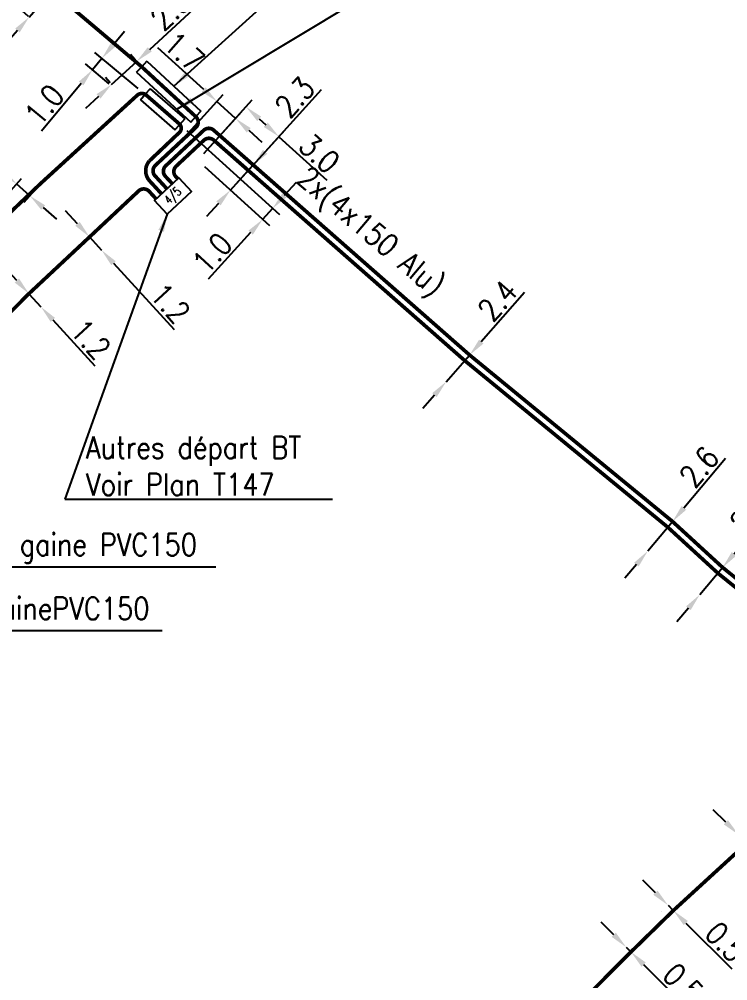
# Model space of a CAD drawing. Header units: millimetres. Extents: x 80000 to 81010, y 144000 to 145002.
# Drawn here: x 80654.7 to 80702.5, y 144676.1 to 144741.1 of the extents above; entities that cross this region are included whole.
import ezdxf
from ezdxf.enums import TextEntityAlignment as Align

# ---------------------------------------------------------------- set-up
doc = ezdxf.new("R2010")
doc.units = ezdxf.units.MM
doc.header["$PDMODE"] = 34
doc.linetypes.add('B_ST_AL', pattern=[2000, 1000, 1000])
doc.layers.get('0').update_dxf_attribs({"linetype": 'CONTINUOUS'})
doc.layers.get('Defpoints').update_dxf_attribs({"linetype": 'CONTINUOUS'})
for name, color, linetype in [('B_100', 3, 'CONTINUOUS'), ('B_310', 7, 'CONTINUOUS'), ('B_400', 7, 'CONTINUOUS')]:
    doc.layers.add(name, color=color, linetype=linetype)
doc.styles.add('M_ROMANS', font='ROMANS.shx', dxfattribs={"width": 0.75})
doc.styles.get("Standard").update_dxf_attribs({"font": 'romans.shx', "width": 0.85})
doc.dimstyles.get("Standard").update_dxf_attribs({"dimtxt": 1.5, "dimasz": 1.2, "dimexe": 0.625, "dimexo": 0.625, "dimgap": 0.25, "dimtad": 1, "dimdec": 1, "dimzin": 0, "dimdsep": 46, "dimtxsty": 'Standard', "dimcen": -0.5, "dimadec": 0, "dimazin": 0, "dimtfac": 1, "dimtdec": 1, "dimtmove": 0, "dimatfit": 3, "dimfxl": 0, "dimtolj": 1, "dimtzin": 0, "dimarcsym": 0})

# ---------------------------------------------------------------- blocks, each defined once
blk = doc.blocks.new('*D578')
at = {"layer": 'B_100', "color": 0, "linetype": 'Continuous', "lineweight": -2, "transparency": 16777216}
for p, q in [((80702.416, 144686.819), (80701.561, 144687.661)), ((80703.71, 144686.422), (80703.71, 144686.422)), ((80703.271, 144685.977), (80703.841, 144685.415)), ((80704.279, 144685.861), (80704.279, 144685.861)), ((80704.696, 144684.573), (80707.81, 144681.505))]:
    blk.add_line(p, q, dxfattribs=at)
at = {"layer": 'B_100', "color": 0, "linetype": 'Continuous', "transparency": 16777216}
for points in [[(80702.556, 144686.962), (80702.276, 144686.677), (80703.271, 144685.977)], [(80704.836, 144684.716), (80704.555, 144684.431), (80703.841, 144685.415)]]:
    blk.add_solid(points, dxfattribs=at)
at = {"layer": 'Defpoints', "color": 0, "linetype": 'Continuous', "transparency": 16777216}
for p in [(80703.271, 144685.977), (80703.841, 144685.415), (80703.841, 144685.415)]:
    blk.add_point(p, dxfattribs=at)
at = {"layer": 'B_100', "color": 0, "linetype": 'Continuous', "transparency": 16777216, "insert": (80707.382, 144683.331), "char_height": 1.5, "attachment_point": 5, "rotation": 315.42807}
blk.add_mtext('\\A1;0.8', dxfattribs=at)
blk = doc.blocks.new('*D579')
at = {"layer": 'B_100', "color": 0, "linetype": 'Continuous', "lineweight": -2, "transparency": 16777216}
for p, q in [((80694.837, 144679.225), (80693.987, 144680.073)), ((80695.686, 144678.378), (80696.004, 144678.06)), ((80696.854, 144677.212), (80699.948, 144674.124))]:
    blk.add_line(p, q, dxfattribs=at)
at = {"layer": 'B_100', "color": 0, "linetype": 'Continuous', "transparency": 16777216}
for points in [[(80694.978, 144679.367), (80694.695, 144679.084), (80695.686, 144678.378)], [(80696.995, 144677.354), (80696.712, 144677.07), (80696.004, 144678.06)]]:
    blk.add_solid(points, dxfattribs=at)
at = {"layer": 'Defpoints', "color": 0, "linetype": 'Continuous', "transparency": 16777216}
for p in [(80695.686, 144678.378), (80696.004, 144678.06), (80696.004, 144678.06)]:
    blk.add_point(p, dxfattribs=at)
at = {"layer": 'B_100', "color": 0, "linetype": 'Continuous', "transparency": 16777216, "insert": (80699.532, 144675.952), "char_height": 1.5, "attachment_point": 5, "rotation": 315.05363}
blk.add_mtext('\\A1;0.5', dxfattribs=at)
blk = doc.blocks.new('*D580')
at = {"layer": 'B_100', "color": 0, "linetype": 'Continuous', "lineweight": -2, "transparency": 16777216}
for p, q in [((80697.662, 144682.056), (80696.813, 144682.904)), ((80698.512, 144681.209), (80698.866, 144680.855)), ((80698.07, 144680.766), (80698.07, 144680.766)), ((80699.715, 144680.008), (80702.809, 144676.92))]:
    blk.add_line(p, q, dxfattribs=at)
at = {"layer": 'B_100', "color": 0, "linetype": 'Continuous', "transparency": 16777216}
for points in [[(80697.804, 144682.198), (80697.521, 144681.915), (80698.512, 144681.209)], [(80699.856, 144680.149), (80699.574, 144679.866), (80698.866, 144680.855)]]:
    blk.add_solid(points, dxfattribs=at)
at = {"layer": 'Defpoints', "color": 0, "linetype": 'Continuous', "transparency": 16777216}
for p in [(80698.512, 144681.209), (80698.866, 144680.855), (80698.866, 144680.855)]:
    blk.add_point(p, dxfattribs=at)
at = {"layer": 'B_100', "color": 0, "linetype": 'Continuous', "transparency": 16777216, "insert": (80702.393, 144678.748), "char_height": 1.5, "attachment_point": 5, "rotation": 315.05363}
blk.add_mtext('\\A1;0.5', dxfattribs=at)
blk = doc.blocks.new('*D395')
at = {"layer": 'B_100', "color": 0, "linetype": 'Continuous', "lineweight": -2, "transparency": 16777216}
for p, q in [((80657.669, 144743.883), (80660.575, 144747.229)), ((80656.846, 144743.008), (80656.41, 144743.387)), ((80655.34, 144741.203), (80656.882, 144742.977)), ((80655.305, 144741.234), (80654.869, 144741.613)), ((80654.553, 144740.298), (80653.766, 144739.392))]:
    blk.add_line(p, q, dxfattribs=at)
at = {"layer": 'B_100', "color": 0, "linetype": 'Continuous', "transparency": 16777216}
for points in [[(80657.518, 144744.014), (80657.82, 144743.752), (80656.882, 144742.977)], [(80654.402, 144740.429), (80654.704, 144740.166), (80655.34, 144741.203)]]:
    blk.add_solid(points, dxfattribs=at)
at = {"layer": 'Defpoints', "color": 0, "linetype": 'Continuous', "transparency": 16777216}
for p in [(80657.318, 144742.598), (80655.34, 144741.203), (80655.777, 144740.824)]:
    blk.add_point(p, dxfattribs=at)
at = {"layer": 'B_100', "color": 0, "linetype": 'Continuous', "transparency": 16777216, "insert": (80658.761, 144746.665), "char_height": 1.5, "attachment_point": 5, "rotation": 49.0164}
blk.add_mtext('\\A1;2.4', dxfattribs=at)
blk = doc.blocks.new('*D396')
at = {"layer": 'B_100', "color": 0, "linetype": 'Continuous', "lineweight": -2, "transparency": 16777216}
for p, q in [((80663.494, 144739.023), (80666.749, 144742.006)), ((80660.913, 144736.657), (80662.61, 144738.212)), ((80662.512, 144738.319), (80662.187, 144738.673)), ((80660.816, 144736.764), (80660.491, 144737.118)), ((80660.029, 144735.846), (80659.144, 144735.036))]:
    blk.add_line(p, q, dxfattribs=at)
at = {"layer": 'B_100', "color": 0, "linetype": 'Continuous', "transparency": 16777216}
for points in [[(80663.359, 144739.171), (80663.629, 144738.876), (80662.61, 144738.212)], [(80659.893, 144735.994), (80660.164, 144735.699), (80660.913, 144736.657)]]:
    blk.add_solid(points, dxfattribs=at)
at = {"layer": 'Defpoints', "color": 0, "linetype": 'Continuous', "transparency": 16777216}
for p in [(80662.934, 144737.858), (80660.913, 144736.657), (80661.238, 144736.303)]:
    blk.add_point(p, dxfattribs=at)
at = {"layer": 'B_100', "color": 0, "linetype": 'Continuous', "transparency": 16777216, "insert": (80664.904, 144741.672), "char_height": 1.5, "attachment_point": 5, "rotation": 42.5091}
blk.add_mtext('\\A1;2.3', dxfattribs=at)
blk = doc.blocks.new('*D397')
at = {"layer": 'B_100', "color": 0, "linetype": 'Continuous', "lineweight": -2, "transparency": 16777216}
for p, q in [((80667.137, 144731.989), (80670.415, 144735.603)), ((80670.884, 144734.333), (80671.328, 144733.93)), ((80669.359, 144729.973), (80672.637, 144733.587)), ((80672.217, 144733.124), (80675.458, 144730.185))]:
    blk.add_line(p, q, dxfattribs=at)
at = {"layer": 'B_100', "color": 0, "linetype": 'Continuous', "transparency": 16777216}
for points in [[(80671.018, 144734.482), (80670.749, 144734.185), (80669.995, 144735.14)], [(80671.463, 144734.078), (80671.194, 144733.782), (80672.217, 144733.124)]]:
    blk.add_solid(points, dxfattribs=at)
at = {"layer": 'Defpoints', "color": 0, "linetype": 'Continuous', "transparency": 16777216}
for p in [(80669.995, 144735.14), (80666.717, 144731.526), (80668.939, 144729.51)]:
    blk.add_point(p, dxfattribs=at)
at = {"layer": 'B_100', "color": 0, "linetype": 'Continuous', "transparency": 16777216, "insert": (80674.955, 144731.991), "char_height": 1.5, "attachment_point": 5, "rotation": 317.78911}
blk.add_mtext('\\A1;3.0', dxfattribs=at)
blk = doc.blocks.new('*D398')
at = {"layer": 'B_100', "color": 0, "linetype": 'Continuous', "lineweight": -2, "transparency": 16777216}
for p, q in [((80671.291, 144732.103), (80675.099, 144736.302)), ((80668.939, 144729.51), (80670.484, 144731.214)), ((80668.133, 144728.622), (80667.327, 144727.733))]:
    blk.add_line(p, q, dxfattribs=at)
at = {"layer": 'B_100', "color": 0, "linetype": 'Continuous', "transparency": 16777216}
for points in [[(80671.142, 144732.237), (80671.439, 144731.968), (80670.484, 144731.214)], [(80667.985, 144728.756), (80668.281, 144728.487), (80668.939, 144729.51)]]:
    blk.add_solid(points, dxfattribs=at)
at = {"layer": 'Defpoints', "color": 0, "linetype": 'Continuous', "transparency": 16777216}
for p in [(80670.484, 144731.214), (80670.484, 144731.214), (80668.939, 144729.51)]:
    blk.add_point(p, dxfattribs=at)
at = {"layer": 'B_100', "color": 0, "linetype": 'Continuous', "transparency": 16777216, "insert": (80673.293, 144735.799), "char_height": 1.5, "attachment_point": 5, "rotation": 47.78911}
blk.add_mtext('\\A1;2.3', dxfattribs=at)
blk = doc.blocks.new('*D399')
at = {"layer": 'B_100', "color": 0, "linetype": 'Continuous', "lineweight": -2, "transparency": 16777216}
for p, q in [((80685.891, 144719.281), (80688.813, 144722.614)), ((80683.518, 144716.574), (80685.1, 144718.378)), ((80682.727, 144715.671), (80681.936, 144714.769))]:
    blk.add_line(p, q, dxfattribs=at)
at = {"layer": 'B_100', "color": 0, "linetype": 'Continuous', "transparency": 16777216}
for points in [[(80685.741, 144719.413), (80686.042, 144719.149), (80685.1, 144718.378)], [(80682.577, 144715.803), (80682.877, 144715.539), (80683.518, 144716.574)]]:
    blk.add_solid(points, dxfattribs=at)
at = {"layer": 'Defpoints', "color": 0, "linetype": 'Continuous', "transparency": 16777216}
for p in [(80685.1, 144718.378), (80685.1, 144718.378), (80683.518, 144716.574)]:
    blk.add_point(p, dxfattribs=at)
at = {"layer": 'B_100', "color": 0, "linetype": 'Continuous', "transparency": 16777216, "insert": (80686.996, 144722.058), "char_height": 1.5, "attachment_point": 5, "rotation": 48.76215}
blk.add_mtext('\\A1;2.4', dxfattribs=at)
blk = doc.blocks.new('*D400')
at = {"layer": 'B_100', "color": 0, "linetype": 'Continuous', "lineweight": -2, "transparency": 16777216}
for p, q in [((80699.584, 144708.05), (80702.395, 144711.399)), ((80697.141, 144705.14), (80698.813, 144707.131)), ((80696.37, 144704.221), (80695.598, 144703.301))]:
    blk.add_line(p, q, dxfattribs=at)
at = {"layer": 'B_100', "color": 0, "linetype": 'Continuous', "transparency": 16777216}
for points in [[(80699.431, 144708.179), (80699.737, 144707.922), (80698.813, 144707.131)], [(80696.217, 144704.349), (80696.523, 144704.092), (80697.141, 144705.14)]]:
    blk.add_solid(points, dxfattribs=at)
at = {"layer": 'Defpoints', "color": 0, "linetype": 'Continuous', "transparency": 16777216}
for p in [(80698.813, 144707.131), (80698.813, 144707.131), (80697.141, 144705.14)]:
    blk.add_point(p, dxfattribs=at)
at = {"layer": 'B_100', "color": 0, "linetype": 'Continuous', "transparency": 16777216, "insert": (80700.609, 144710.827), "char_height": 1.5, "attachment_point": 5, "rotation": 49.99217}
blk.add_mtext('\\A1;2.6', dxfattribs=at)
blk = doc.blocks.new('*D401')
at = {"layer": 'B_100', "color": 0, "linetype": 'Continuous', "lineweight": -2, "transparency": 16777216}
for p, q in [((80702.969, 144704.947), (80705.82, 144708.34)), ((80700.653, 144702.191), (80702.197, 144704.028)), ((80699.881, 144701.272), (80699.109, 144700.354))]:
    blk.add_line(p, q, dxfattribs=at)
at = {"layer": 'B_100', "color": 0, "linetype": 'Continuous', "transparency": 16777216}
for points in [[(80702.816, 144705.076), (80703.122, 144704.818), (80702.197, 144704.028)], [(80699.727, 144701.401), (80700.034, 144701.144), (80700.653, 144702.191)]]:
    blk.add_solid(points, dxfattribs=at)
at = {"layer": 'Defpoints', "color": 0, "linetype": 'Continuous', "transparency": 16777216}
for p in [(80702.197, 144704.028), (80702.197, 144704.028), (80700.653, 144702.191)]:
    blk.add_point(p, dxfattribs=at)
at = {"layer": 'B_100', "color": 0, "linetype": 'Continuous', "transparency": 16777216, "insert": (80704.015, 144707.746), "char_height": 1.5, "attachment_point": 5, "rotation": 49.9561}
blk.add_mtext('\\A1;2.4', dxfattribs=at)
blk = doc.blocks.new('*D414')
at = {"layer": 'B_100', "color": 0, "linetype": 'Continuous', "lineweight": -2, "transparency": 16777216}
for p, q in [((80667.141, 144736.309), (80664.038, 144739.124)), ((80665.878, 144733.131), (80668.449, 144735.966)), ((80669.289, 144734.361), (80668.03, 144735.503)), ((80667.137, 144731.989), (80669.709, 144734.824)), ((80670.177, 144733.555), (80671.066, 144732.749))]:
    blk.add_line(p, q, dxfattribs=at)
at = {"layer": 'B_100', "color": 0, "linetype": 'Continuous', "transparency": 16777216}
for points in [[(80667.275, 144736.458), (80667.006, 144736.161), (80668.03, 144735.503)], [(80670.312, 144733.703), (80670.043, 144733.407), (80669.289, 144734.361)]]:
    blk.add_solid(points, dxfattribs=at)
at = {"layer": 'Defpoints', "color": 0, "linetype": 'Continuous', "transparency": 16777216}
for p in [(80668.03, 144735.503), (80665.458, 144732.668), (80666.717, 144731.526)]:
    blk.add_point(p, dxfattribs=at)
at = {"layer": 'B_100', "color": 0, "linetype": 'Continuous', "transparency": 16777216, "insert": (80665.817, 144738.861), "char_height": 1.5, "attachment_point": 5, "rotation": 317.78906}
blk.add_mtext('\\A1;1.7', dxfattribs=at)
blk = doc.blocks.new('*D766')
at = {"layer": 'B_100', "color": 0, "linetype": 'Continuous', "lineweight": -2, "transparency": 16777216}
for p, q in [((80653.59, 144730.728), (80650.435, 144733.52)), ((80654.8, 144730.284), (80654.075, 144729.464)), ((80655.387, 144729.137), (80654.489, 144729.932)), ((80655.699, 144729.489), (80654.973, 144728.669)), ((80656.286, 144728.342), (80657.185, 144727.547))]:
    blk.add_line(p, q, dxfattribs=at)
at = {"layer": 'B_100', "color": 0, "linetype": 'Continuous', "transparency": 16777216}
for points in [[(80653.723, 144730.877), (80653.458, 144730.578), (80654.489, 144729.932)], [(80656.419, 144728.492), (80656.153, 144728.192), (80655.387, 144729.137)]]:
    blk.add_solid(points, dxfattribs=at)
at = {"layer": 'Defpoints', "color": 0, "linetype": 'Continuous', "transparency": 16777216}
for p in [(80655.214, 144730.752), (80654.489, 144729.932), (80656.113, 144729.957)]:
    blk.add_point(p, dxfattribs=at)
at = {"layer": 'B_100', "color": 0, "linetype": 'Continuous', "transparency": 16777216, "insert": (80652.217, 144733.278), "char_height": 1.5, "attachment_point": 5, "rotation": 318.4912}
blk.add_mtext('\\A1;1.2', dxfattribs=at)
blk = doc.blocks.new('*D767')
at = {"layer": 'B_400', "color": 0, "linetype": 'Continuous', "lineweight": -2, "transparency": 16777216}
for p, q in [((80661.024, 144739.336), (80661.789, 144740.261)), ((80662.708, 144736.384), (80659.777, 144738.81)), ((80660.259, 144738.412), (80659.621, 144737.642)), ((80660.757, 144736.702), (80659.14, 144738.04)), ((80658.856, 144736.717), (80656.184, 144733.49))]:
    blk.add_line(p, q, dxfattribs=at)
at = {"layer": 'B_400', "color": 0, "linetype": 'Continuous', "transparency": 16777216}
for points in [[(80660.87, 144739.464), (80661.178, 144739.209), (80660.259, 144738.412)], [(80658.702, 144736.845), (80659.01, 144736.59), (80659.621, 144737.642)]]:
    blk.add_solid(points, dxfattribs=at)
at = {"layer": 'Defpoints', "color": 0, "linetype": 'Continuous', "transparency": 16777216}
for p in [(80659.621, 144737.642), (80661.238, 144736.303), (80663.19, 144735.985)]:
    blk.add_point(p, dxfattribs=at)
at = {"layer": 'B_400', "color": 0, "linetype": 'Continuous', "transparency": 16777216, "insert": (80656.367, 144735.279), "char_height": 1.5, "attachment_point": 5, "rotation": 50.37897}
blk.add_mtext('\\A1;1.0', dxfattribs=at)
blk = doc.blocks.new('*D768')
at = {"layer": 'B_400', "color": 0, "linetype": 'Continuous', "lineweight": -2, "transparency": 16777216}
for p, q in [((80665.987, 144733.538), (80672.251, 144727.857)), ((80667.18, 144731.106), (80671.579, 144727.116)), ((80672.594, 144729.165), (80673.4, 144730.054)), ((80671.788, 144728.277), (80671.116, 144727.536)), ((80670.309, 144726.647), (80667.446, 144723.49))]:
    blk.add_line(p, q, dxfattribs=at)
at = {"layer": 'B_400', "color": 0, "linetype": 'Continuous', "transparency": 16777216}
for points in [[(80672.446, 144729.3), (80672.742, 144729.031), (80671.788, 144728.277)], [(80670.161, 144726.782), (80670.458, 144726.513), (80671.116, 144727.536)]]:
    blk.add_solid(points, dxfattribs=at)
at = {"layer": 'Defpoints', "color": 0, "linetype": 'Continuous', "transparency": 16777216}
for p in [(80665.524, 144733.958), (80666.717, 144731.526), (80671.116, 144727.536)]:
    blk.add_point(p, dxfattribs=at)
at = {"layer": 'B_400', "color": 0, "linetype": 'Continuous', "transparency": 16777216, "insert": (80667.71, 144725.269), "char_height": 1.5, "attachment_point": 5, "rotation": 47.78906}
blk.add_mtext('\\A1;1.0', dxfattribs=at)
blk = doc.blocks.new('*D787')
at = {"layer": 'B_100', "color": 0, "linetype": 'Continuous', "lineweight": -2, "transparency": 16777216}
for p, q in [((80654.516, 144723.405), (80653.707, 144724.29)), ((80655.326, 144722.519), (80656.136, 144721.634)), ((80656.946, 144720.748), (80659.773, 144717.656))]:
    blk.add_line(p, q, dxfattribs=at)
at = {"layer": 'B_100', "color": 0, "linetype": 'Continuous', "transparency": 16777216}
for points in [[(80654.664, 144723.54), (80654.369, 144723.27), (80655.326, 144722.519)], [(80657.093, 144720.883), (80656.798, 144720.613), (80656.136, 144721.634)]]:
    blk.add_solid(points, dxfattribs=at)
at = {"layer": 'Defpoints', "color": 0, "linetype": 'Continuous', "transparency": 16777216}
for p in [(80655.326, 144722.519), (80656.136, 144721.634), (80656.136, 144721.634)]:
    blk.add_point(p, dxfattribs=at)
at = {"layer": 'B_100', "color": 0, "linetype": 'Continuous', "transparency": 16777216, "insert": (80659.502, 144719.434), "char_height": 1.5, "attachment_point": 5, "rotation": 312.43974}
blk.add_mtext('\\A1;1.2', dxfattribs=at)
blk = doc.blocks.new('*D788')
at = {"layer": 'B_100', "color": 0, "linetype": 'Continuous', "lineweight": -2, "transparency": 16777216}
for p, q in [((80658.613, 144727.234), (80657.803, 144728.12)), ((80659.422, 144726.349), (80660.232, 144725.463)), ((80661.042, 144724.578), (80665.141, 144720.095))]:
    blk.add_line(p, q, dxfattribs=at)
at = {"layer": 'B_100', "color": 0, "linetype": 'Continuous', "transparency": 16777216}
for points in [[(80658.76, 144727.369), (80658.465, 144727.1), (80659.422, 144726.349)], [(80661.19, 144724.713), (80660.894, 144724.443), (80660.232, 144725.463)]]:
    blk.add_solid(points, dxfattribs=at)
at = {"layer": 'Defpoints', "color": 0, "linetype": 'Continuous', "transparency": 16777216}
for p in [(80659.422, 144726.349), (80660.232, 144725.463), (80660.232, 144725.463)]:
    blk.add_point(p, dxfattribs=at)
at = {"layer": 'B_100', "color": 0, "linetype": 'Continuous', "transparency": 16777216, "insert": (80664.871, 144721.872), "char_height": 1.5, "attachment_point": 5, "rotation": 312.43974}
blk.add_mtext('\\A1;1.2', dxfattribs=at)
blk = doc.blocks.new('B_310_03')
at = {"color": 0, "linetype": 'Continuous', "flags": 128}
blk.add_lwpolyline([(-2.25, -1.25), (-2.25, 1.25), (2.25, 1.25), (2.25, -1.25)], close=True, dxfattribs=at)
at = {"color": 0, "linetype": 'Continuous', "style": 'M_ROMANS', "width": 0.75}
blk.add_text('4/5', height=1.2, dxfattribs=at).set_placement((0, 0), align=Align.MIDDLE)
at = {"color": 0, "linetype": 'Continuous', "style": 'M_ROMANS', "width": 0.75, "flags": 3}
for tag, p in [('DEF_LEG', (0, -5)), ('DEF_COUP', (0, -7.5)), ('DEF_TYPE', (0, -10))]:
    blk.add_attdef(tag, text='', height=1.2, dxfattribs=at).set_placement(p, align=Align.MIDDLE)

msp = doc.modelspace()

# ---------------------------------------------------------------- linework, layer by layer
at = {"layer": 'B_100', "color": 7, "linetype": 'CONTINUOUS'}
for p, q in [((80663.518, 144736.363), (80663.19, 144735.985)), ((80663.518, 144736.363), (80665.852, 144734.336)), ((80662.862, 144735.608), (80663.19, 144735.985)), ((80662.862, 144735.608), (80665.196, 144733.581)), ((80665.852, 144734.336), (80665.524, 144733.958)), ((80665.196, 144733.581), (80665.524, 144733.958))]:
    msp.add_line(p, q, dxfattribs=at)
at = {"layer": 'B_100', "linetype": 'B_ST_AL', "const_width": 0.25, "flags": 128}
for points in [[(80664.655, 144729.599), (80663.847, 144730.48, -0.414214), (80663.871, 144731.186), (80666.605, 144733.743, 0.43996), (80666.598, 144734.48), (80662.945, 144737.846), (80657.318, 144742.598), (80647.344, 144751.193), (80638.85, 144758.462), (80628.999, 144766.985, 0.31146), (80626.954, 144766.654), (80626.549, 144766.132), (80625.695, 144765.009, -0.280062), (80624.969, 144764.724), (80618.218, 144768.172), (80612.926, 144769.529), (80609.404, 144771.38), (80590.639, 144787.459), (80581.681, 144794.741), (80577.11, 144798.355), (80561.594, 144797.313), (80553.229, 144796.434), (80544.825, 144795.906, 0.101157), (80544.428, 144795.841), (80543.874, 144795.607, -0.200047), (80542.339, 144795.498), (80534.698, 144798.873, -0.197847), (80534.171, 144799.423), (80533.98, 144800.035, 0.076784), (80533.51, 144801.06), (80531.944, 144803.099)], [(80664.287, 144729.261), (80663.48, 144730.14, -0.380516), (80663.462, 144731.482), (80665.45, 144733.368, 0.435019), (80665.524, 144733.958), (80663.19, 144735.985, 0.31772), (80662.637, 144735.914), (80656.113, 144729.957), (80651.458, 144725.523), (80647.065, 144721.747)], [(80707.389, 144691.954), (80707.389, 144691.954, -0.414214), (80708.096, 144691.971), (80708.731, 144691.365, 0.409493), (80709.432, 144691.376), (80712.685, 144694.678, 0.435823), (80712.653, 144695.409), (80712.446, 144695.585), (80706.22, 144700.778), (80702.197, 144704.028), (80698.813, 144707.131), (80685.1, 144718.378), (80667.807, 144733.565, 0.385683), (80667.136, 144733.554), (80664.569, 144731.155, 0.414214), (80664.546, 144730.448), (80665.021, 144729.94)], [(80665.386, 144730.281), (80665.252, 144730.424, -0.414214), (80665.276, 144731.131), (80667.146, 144732.88, -0.385683), (80667.818, 144732.89), (80684.777, 144717.997), (80698.485, 144706.753), (80701.87, 144703.649), (80705.903, 144700.391), (80712.067, 144695.25, -0.438673), (80712.103, 144694.515), (80709.566, 144691.939, -0.409493), (80708.865, 144691.928), (80708.159, 144692.591, 0.364182), (80707.422, 144692.621), (80707.027, 144692.299)], [(80574.471, 144655.457), (80580.215, 144651.8), (80581.141, 144653.145), (80587.049, 144660.684), (80589.258, 144664.637), (80591.778, 144668.854), (80595.544, 144673.005), (80599.3, 144676.976), (80601.905, 144679.958), (80606.606, 144684.617), (80609.828, 144687.176, 0.021289), (80609.86, 144687.204), (80615.853, 144692.858), (80621.644, 144696.916), (80625.913, 144700.022), (80632.259, 144704.458), (80637.321, 144708.021), (80643.172, 144711.703), (80648.041, 144715.74), (80650.721, 144717.907), (80655.326, 144722.519), (80659.422, 144726.349), (80662.74, 144729.459, -0.417354), (80663.451, 144729.432), (80663.924, 144728.916)], [(80707.213, 144691.045), (80708.113, 144690.18, -0.409147), (80708.122, 144689.619), (80706.128, 144687.524), (80703.841, 144685.415), (80698.866, 144680.855), (80696.004, 144678.06), (80691.245, 144673.291), (80686.802, 144670.268), (80683.075, 144667.815), (80678.18, 144664.234), (80672.88, 144661.202), (80669.163, 144658.867), (80665.113, 144655.82), (80664.233, 144655.159), (80660.452, 144652.039), (80659.449, 144651.212), (80658.941, 144650.728), (80655.032, 144647.815), (80650.748, 144644.422), (80650.028, 144643.8), (80648.091, 144642.168), (80644.667, 144639.291), (80644.667, 144639.291)]]:
    msp.add_lwpolyline(points, format="xyb", dxfattribs=at)
at = {"layer": 'B_400', "color": 7}
for p, q in [((80663.284, 144738.214), (80662.945, 144737.846)), ((80663.284, 144738.214), (80666.937, 144734.848)), ((80662.606, 144737.479), (80662.945, 144737.846)), ((80662.606, 144737.479), (80666.259, 144734.112)), ((80666.259, 144734.112), (80666.598, 144734.48)), ((80666.937, 144734.848), (80666.598, 144734.48))]:
    msp.add_line(p, q, dxfattribs=at)

# ---------------------------------------------------------------- block references
at = {"layer": 'B_310', "xscale": 0.499999999996032, "yscale": 0.499999999996032, "zscale": 0.499999999996032, "rotation": 42.98729161428519}
msp.add_blockref('B_310_03', (80665.066, 144729.116), dxfattribs=at)

# ---------------------------------------------------------------- texts
at = {"layer": 'B_100', "linetype": 'Continuous', "insert": (80674.283, 144731.25), "char_height": 1.5, "width": 16.10223, "attachment_point": 1, "rotation": 319.87303}
msp.add_mtext('2x(4x150 Alu)', dxfattribs=at)
at = {"layer": 'B_310', "linetype": 'Continuous', "insert": (80659.196, 144708.884), "char_height": 1.5, "attachment_point": 7}
msp.add_mtext('Autres départ BT\\PVoir Plan T147', dxfattribs=at)
at = {"layer": 'B_400', "linetype": 'Continuous', "char_height": 1.5, "attachment_point": 7}
for s, insert in [('gaine PVC150', (80654.713, 144704.324)), ('gainePVC150', (80652.378, 144700.014))]:
    msp.add_mtext(s, dxfattribs=dict(at, insert=insert))

# ---------------------------------------------------------------- dimensions: what is measured, and where the dimension line sits
at = {"layer": 'B_100', "linetype": 'Continuous'}
for base, p1, p2, angle, picture, middle, dimtype in [((80655.34037, 144741.20338), (80657.31793, 144742.59831), (80655.7767, 144740.8243), 229.0164, '*D395', (80659.51551, 144746.00911), 161), ((80660.913, 144736.657), (80662.934, 144737.858), (80661.238, 144736.303), 222.5091, '*D396', (80665.58, 144740.935), 161), ((80668.03, 144735.503), (80666.717, 144731.526), (80665.458, 144732.668), 317.78906, '*D414', (80665.145, 144738.12), 160), ((80670.484, 144731.214), (80668.939, 144729.51), (80670.484, 144731.214), 47.78911, '*D398', (80674.034, 144735.127), 161), ((80669.995, 144735.14), (80668.939, 144729.51), (80666.717, 144731.526), 137.78911, '*D397', (80674.283, 144731.25), 161), ((80685.1, 144718.378), (80683.518, 144716.574), (80685.1, 144718.378), 48.76215, '*D399', (80687.747, 144721.398), 161), ((80698.813, 144707.131), (80697.141, 144705.14), (80698.813, 144707.131), 49.99217, '*D400', (80701.375, 144710.184), 161), ((80702.197, 144704.028), (80700.653, 144702.191), (80702.197, 144704.028), 49.9561, '*D401', (80704.781, 144707.103), 161)]:
    dim = msp.add_linear_dim(base=base, p1=p1, p2=p2, angle=angle, dimstyle='Standard', dxfattribs=at)
    dim.commit()
    dim.dimension.update_dxf_attribs({"geometry": picture, "text_midpoint": middle, "dimtype": dimtype})
for base, p1, p2, angle, picture, middle in [((80654.489, 144729.932), (80656.113, 144729.957), (80655.214, 144730.752), 318.4912, '*D766', (80651.555, 144732.529)), ((80660.232, 144725.463), (80659.422, 144726.349), (80660.232, 144725.463), 132.43974, '*D788', (80664.133, 144721.198)), ((80656.136, 144721.634), (80655.326, 144722.519), (80656.136, 144721.634), 132.43974, '*D787', (80658.764, 144718.759))]:
    dim = msp.add_linear_dim(base=base, p1=p1, p2=p2, angle=angle, dimstyle='Standard', override={"dimfxl": 1.25}, dxfattribs=at)
    dim.commit()
    dim.dimension.update_dxf_attribs({"geometry": picture, "text_midpoint": middle, "dimtype": 160})
for base, p1, p2, angle, text, picture, middle in [((80703.841, 144685.415), (80703.271, 144685.977), (80703.841, 144685.415), 315.42807, '0.8', '*D578', (80707.382, 144683.331)), ((80698.866, 144680.855), (80698.512, 144681.209), (80698.866, 144680.855), 315.05363, '0.5', '*D580', (80702.393, 144678.748)), ((80696.004, 144678.06), (80695.686, 144678.378), (80696.004, 144678.06), 315.05363, '0.5', '*D579', (80699.532, 144675.952))]:
    dim = msp.add_linear_dim(base=base, p1=p1, p2=p2, angle=angle, text=text, dimstyle='Standard', dxfattribs=at)
    dim.commit()
    dim.dimension.update_dxf_attribs({"geometry": picture, "text_midpoint": middle})
at = {"layer": 'B_400', "linetype": 'Continuous'}
for base, p1, p2, angle, picture, middle in [((80659.621, 144737.642), (80663.19, 144735.985), (80661.238, 144736.303), 50.37897, '*D767', (80657.138, 144734.642)), ((80671.116, 144727.536), (80665.524, 144733.958), (80666.717, 144731.526), 47.78906, '*D768', (80668.45, 144724.598))]:
    dim = msp.add_linear_dim(base=base, p1=p1, p2=p2, angle=angle, dimstyle='Standard', override={"dimfxl": 1.25}, dxfattribs=at)
    dim.commit()
    dim.dimension.update_dxf_attribs({"geometry": picture, "text_midpoint": middle, "dimtype": 160})

# ---------------------------------------------------------------- leaders
at = {"layer": 'B_310', "linetype": 'Continuous', "annotation_type": 0, "has_hookline": 1, "hookline_direction": 0, "text_width": 16.636}
msp.add_leader([(80664.669, 144727.892), (80659.961, 144714.811), (80657.746, 144708.634), (80658.946, 144708.634)], dimstyle='Standard', override={"dimfxl": 1.25}, dxfattribs=at)
at = {"layer": 'B_400', "linetype": 'Continuous'}
msp.add_leader([(80665.11, 144736.531), (80676.48, 144746.807), (80677.68, 144746.807)], dimstyle='Standard', dxfattribs=at)
at = {"layer": 'B_400', "linetype": 'Continuous', "annotation_type": 0, "has_hookline": 1, "hookline_direction": 0}
for points, text_width in [([(80665.326, 144734.972), (80677.338, 144742.213), (80678.538, 144742.213)], 13.357), ([(80649.827, 144716.558), (80653.263, 144704.074), (80654.463, 144704.074)], 13.236), ([(80641.971, 144710.386), (80650.928, 144699.764), (80652.128, 144699.764)], 11.961)]:
    msp.add_leader(points, dimstyle='Standard', override={"dimgap": 0.25, "dimtad": 1, "dimfxl": 1.25}, dxfattribs=dict(at, text_width=text_width))

doc.saveas('drawing.dxf')
